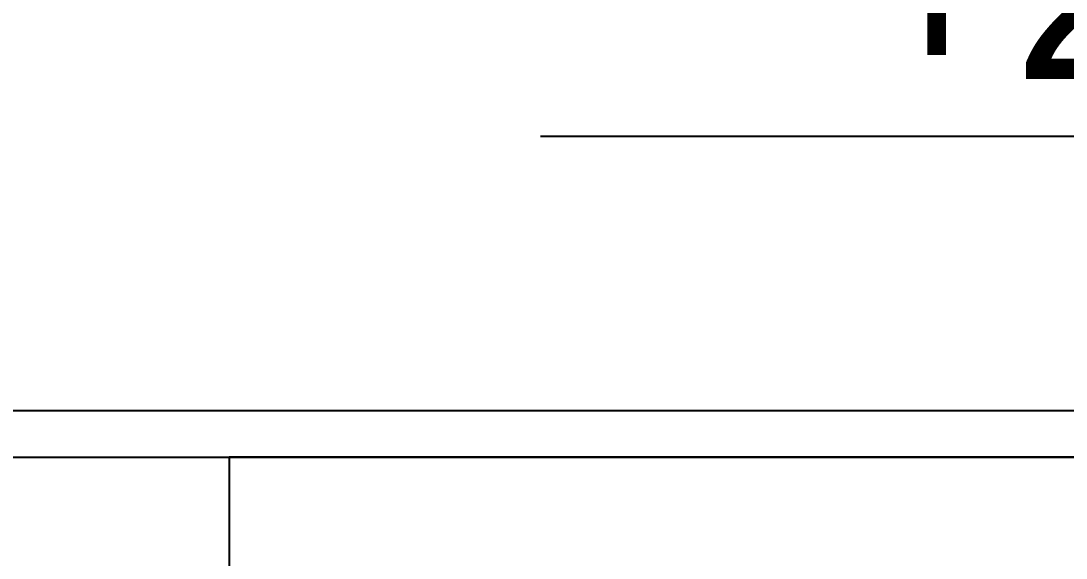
# Model space of a CAD drawing. Header units: metres. Extents: x 198 to 412, y -54 to 17.
# Drawn here: x 262.1572 to 262.3807, y -24.0792 to -23.9643 of the extents above; entities that cross this region are included whole.
import ezdxf

# ---------------------------------------------------------------- set-up
doc = ezdxf.new("R2010")
doc.units = ezdxf.units.M
doc.header["$LTSCALE"] = 10
for name, color, linetype in [('01', 1, 'Continuous'), ('25-TXT', 2, 'Continuous'), ('TM-REVEST', 252, 'Continuous')]:
    doc.layers.add(name, color=color, linetype=linetype)
doc.styles.add('ARIAL', font='arial.ttf')

# ---------------------------------------------------------------- blocks, each defined once
blk = doc.blocks.new('N-NIV-CO')
blk.add_line((1.0325, 0.3433), (0, 0.3433))
at = {"style": 'ARIAL'}
for tag, p in [('COTA', (0.1161, 0.4045)), ('NPT', (0.2881, 0.0489))]:
    blk.add_attdef(tag, p, '', height=0.2, dxfattribs=at)

msp = doc.modelspace()

# ---------------------------------------------------------------- linework, layer by layer
at = {"layer": '01'}
for p, q in [((261.71016, -24.04767), (262.60428, -24.04767)), ((261.71016, -24.05767), (262.60428, -24.05767))]:
    msp.add_line(p, q, dxfattribs=at)
at = {"layer": 'TM-REVEST'}
msp.add_lwpolyline([(262.60428, -24.35767), (262.60428, -24.05767), (262.20178, -24.05767), (262.20178, -24.65767), (262.60428, -24.65767)], dxfattribs=at)

# ---------------------------------------------------------------- block references
at = {"layer": '25-TXT'}
ref = msp.add_blockref('N-NIV-CO', (262.47486, -24.05767), dxfattribs=dict(at, xscale=-0.2000000000000002, yscale=0.2000000000000002, zscale=0.2000000000000002))
ref.add_attrib('COTA', '+2.10', (262.33675, -23.97677), dxfattribs={"layer": '0', "height": 0.04, "style": 'ARIAL'})

doc.saveas('drawing.dxf')
